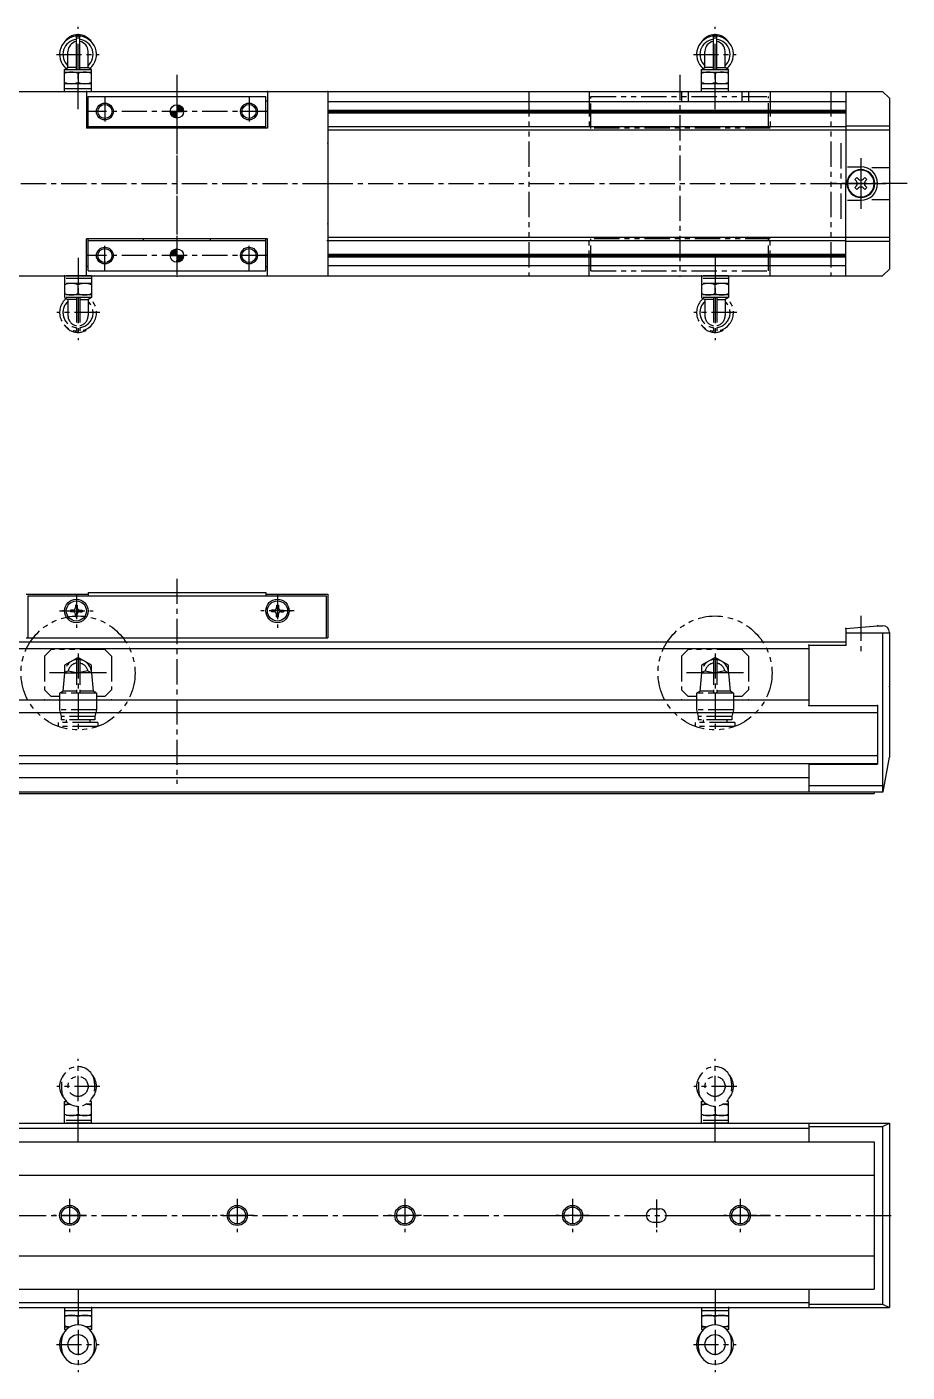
# Model space of a CAD drawing. Extents: x -774 to -140, y 103 to 509.
# Drawn here: x -402.3 to -139.7, y 107.2 to 508.5 of the extents above; entities that cross this region are included whole.
import ezdxf

# ---------------------------------------------------------------- set-up
doc = ezdxf.new("R2010")
doc.units = 0
for name, pattern in [('CENTER', [12, 7.5, -1.5, 1.5, -1.5]), ('CONTINOUS', [0]), ('PHANTOM', [15, 7.5, -1.5, 1.5, -1.5, 1.5, -1.5])]:
    doc.linetypes.add(name, pattern=pattern)
doc.layers.get('0').update_dxf_attribs({"linetype": 'CONTINUOUS'})
doc.layers.add('CENTER', color=1, linetype='CENTER')

# ---------------------------------------------------------------- blocks, each defined once
blk = doc.blocks.new('*U2')
at = {"color": 7, "linetype": 'CONTINUOUS'}
for p, q in [((-357.52, 485.29), (-357.52, 484.7)), ((-356.1, 484.7), (-357.52, 485.29)), ((-357.52, 484.7), (-357.52, 483.29)), ((-357.52, 483.29), (-355.52, 483.29)), ((-356.1, 484.7), (-355.52, 483.29))]:
    blk.add_line(p, q, dxfattribs=at)
for points in [[(-357.52, 485.29), (-357.52, 484.7), (-356.1, 484.7)], [(-357.52, 484.7), (-357.52, 483.29), (-355.52, 483.29)], [(-357.52, 483.29), (-357.52, 483.29), (-355.52, 483.29)]]:
    blk.add_solid(points, dxfattribs=at)
at = {"color": 7, "linetype": 'CONTINUOUS', "extrusion": (0, 0, -1)}
blk.add_solid([(357.52, 484.7), (356.1, 484.7), (355.52, 483.29)], dxfattribs=at)
blk = doc.blocks.new('*U3')
at = {"color": 7, "linetype": 'CONTINUOUS'}
for p, q in [((-359.52, 483.29), (-357.52, 483.29)), ((-359.52, 483.29), (-358.93, 481.87)), ((-357.52, 481.29), (-358.93, 481.87)), ((-357.52, 483.29), (-357.52, 481.87)), ((-357.52, 481.87), (-357.52, 481.29))]:
    blk.add_line(p, q, dxfattribs=at)
for points in [[(-359.52, 483.29), (-359.52, 483.29), (-357.52, 483.29)], [(-359.52, 483.29), (-358.93, 481.87), (-357.52, 481.87)]]:
    blk.add_solid(points, dxfattribs=at)
at = {"color": 7, "linetype": 'CONTINUOUS', "extrusion": (0, 0, -1)}
for points in [[(359.52, 483.29), (357.52, 483.29), (357.52, 481.87)], [(358.93, 481.87), (357.52, 481.87), (357.52, 481.29)]]:
    blk.add_solid(points, dxfattribs=at)
blk = doc.blocks.new('*U4')
at = {"color": 7, "linetype": 'CONTINUOUS'}
for p, q in [((-357.52, 440.29), (-355.52, 440.29)), ((-357.52, 440.29), (-357.52, 438.87)), ((-356.1, 438.87), (-357.52, 438.29)), ((-357.52, 438.29), (-357.52, 438.87)), ((-355.52, 440.29), (-356.1, 438.87))]:
    blk.add_line(p, q, dxfattribs=at)
for points in [[(-357.52, 440.29), (-357.52, 440.29), (-355.52, 440.29)], [(-357.52, 440.29), (-357.52, 438.87), (-356.1, 438.87)]]:
    blk.add_solid(points, dxfattribs=at)
at = {"color": 7, "linetype": 'CONTINUOUS', "extrusion": (0, 0, -1)}
for points in [[(357.52, 440.29), (355.52, 440.29), (356.1, 438.87)], [(357.52, 438.87), (356.1, 438.87), (357.52, 438.29)]]:
    blk.add_solid(points, dxfattribs=at)
blk = doc.blocks.new('*U5')
at = {"color": 7, "linetype": 'CONTINUOUS'}
for p, q in [((-358.93, 441.7), (-359.52, 440.29)), ((-357.52, 442.29), (-358.93, 441.7)), ((-357.52, 441.7), (-357.52, 442.29)), ((-357.52, 441.7), (-357.52, 440.29)), ((-359.52, 440.29), (-357.52, 440.29))]:
    blk.add_line(p, q, dxfattribs=at)
for points in [[(-358.93, 441.7), (-359.52, 440.29), (-357.52, 440.29)], [(-357.52, 442.29), (-358.93, 441.7), (-357.52, 441.7)], [(-359.52, 440.29), (-359.52, 440.29), (-357.52, 440.29)]]:
    blk.add_solid(points, dxfattribs=at)
at = {"color": 7, "linetype": 'CONTINUOUS', "extrusion": (0, 0, -1)}
blk.add_solid([(358.93, 441.7), (357.52, 441.7), (357.52, 440.29)], dxfattribs=at)

msp = doc.modelspace()

# ---------------------------------------------------------------- linework, layer by layer
at = {"color": 7, "linetype": 'CONTINOUS'}
for p, q in [((-387.52, 495.79), (-387.52, 505.76)), ((-386.52, 495.79), (-386.52, 505.76)), ((-197.52, 495.79), (-197.52, 505.76)), ((-196.52, 495.79), (-196.52, 505.76)), ((-390.02, 496.36), (-390.02, 501.19)), ((-384.02, 496.36), (-384.02, 501.19)), ((-200.02, 496.36), (-200.02, 501.19)), ((-194.02, 496.36), (-194.02, 501.19)), ((-391.02, 495.79), (-390.02, 496.36)), ((-391.02, 495.79), (-383.02, 495.79)), ((-391.02, 489.29), (-391.02, 495.79)), ((-391.02, 494.99), (-383.02, 494.99)), ((-387.52, 496.36), (-390.02, 496.36)), ((-387.02, 494.63), (-387.02, 491.94)), ((-386.52, 496.36), (-384.02, 496.36)), ((-383.02, 495.79), (-384.02, 496.36)), ((-383.02, 489.29), (-383.02, 495.79)), ((-201.02, 495.79), (-200.02, 496.36)), ((-201.02, 495.79), (-193.02, 495.79)), ((-201.02, 489.29), (-201.02, 495.79)), ((-201.02, 494.99), (-193.02, 494.99)), ((-197.52, 496.36), (-200.02, 496.36)), ((-197.02, 494.63), (-197.02, 491.94)), ((-196.52, 496.36), (-194.02, 496.36)), ((-193.02, 495.79), (-194.02, 496.36)), ((-193.02, 489.29), (-193.02, 495.79)), ((-391.02, 491.59), (-383.02, 491.59)), ((-391.02, 490.09), (-383.02, 490.09)), ((-201.02, 491.59), (-193.02, 491.59)), ((-201.02, 490.09), (-193.02, 490.09)), ((-581.02, 489.29), (-158.02, 489.29)), ((-402.52, 489.29), (-384.52, 489.29)), ((-391.02, 489.29), (-383.02, 489.29)), ((-384.52, 489.29), (-384.52, 478.29)), ((-384.02, 486.49), (-384.48, 486.49)), ((-384.02, 487.79), (-331.02, 487.79)), ((-384.02, 478.18), (-384.02, 487.79)), ((-331.02, 478.3), (-331.02, 487.79)), ((-331.02, 486.49), (-330.47, 486.49)), ((-330.52, 489.29), (-330.52, 478.29)), ((-330.52, 489.29), (-312.52, 489.29)), ((-312.52, 489.29), (-312.52, 434.29)), ((-312.52, 486.29), (-158.02, 486.29)), ((-207.02, 489.29), (-207.02, 486.29)), ((-205.02, 489.29), (-205.02, 486.29)), ((-201.02, 489.29), (-193.02, 489.29)), ((-189.02, 489.29), (-189.02, 486.29)), ((-187.02, 489.29), (-187.02, 486.29)), ((-158.02, 489.29), (-158.02, 461.79)), ((-158.02, 489.29), (-147.02, 489.29)), ((-145.02, 487.29), (-147.02, 489.29)), ((-145.02, 487.29), (-145.02, 436.29)), ((-312.52, 483.69), (-158.02, 483.69)), ((-312.52, 483.29), (-158.02, 483.29)), ((-312.52, 482.88), (-158.02, 482.88)), ((-330.52, 478.29), (-384.52, 478.29)), ((-384.02, 478.79), (-331.02, 478.79)), ((-367.52, 478.3), (-367.52, 478.79)), ((-347.52, 478.18), (-347.52, 478.79)), ((-312.52, 478.79), (-158.02, 478.79)), ((-312.52, 477.79), (-158.02, 477.79)), ((-158.02, 478.99), (-145.02, 478.99)), ((-158.02, 477.79), (-145.02, 477.79)), ((-157.51, 466.79), (-153.52, 466.79)), ((-150.2, 466.59), (-145.02, 466.59)), ((-158.02, 434.29), (-158.02, 461.79)), ((-154.68, 463.6), (-155.33, 462.95)), ((-155.33, 462.95), (-154.83, 462.45)), ((-154.18, 463.1), (-154.68, 463.6)), ((-152.36, 463.6), (-152.85, 463.1)), ((-151.71, 462.95), (-152.36, 463.6)), ((-152.2, 462.45), (-151.71, 462.95)), ((-154.83, 461.12), (-155.33, 460.63)), ((-155.33, 460.63), (-154.68, 459.98)), ((-154.68, 459.98), (-154.18, 460.47)), ((-152.85, 460.47), (-152.36, 459.98)), ((-152.36, 459.98), (-151.71, 460.63)), ((-151.71, 460.63), (-152.2, 461.12)), ((-157.51, 456.79), (-153.52, 456.79)), ((-150.2, 456.98), (-145.02, 456.98)), ((-312.52, 445.79), (-158.02, 445.79)), ((-158.02, 445.79), (-145.02, 445.79)), ((-384.52, 434.29), (-384.52, 445.29)), ((-330.52, 445.29), (-384.52, 445.29)), ((-384.02, 435.79), (-384.02, 445.29)), ((-384.02, 444.79), (-331.02, 444.79)), ((-367.52, 444.79), (-367.52, 445.29)), ((-347.52, 444.79), (-347.52, 445.29)), ((-331.02, 435.79), (-331.02, 445.29)), ((-330.52, 434.29), (-330.52, 445.29)), ((-312.81, 444.79), (-158.02, 444.79)), ((-158.02, 444.59), (-145.02, 444.59)), ((-312.52, 440.69), (-158.02, 440.69)), ((-312.52, 440.29), (-158.02, 440.29)), ((-312.52, 439.88), (-158.02, 439.88)), ((-581.02, 434.29), (-158.02, 434.29)), ((-402.52, 434.29), (-384.52, 434.29)), ((-384.02, 437.09), (-384.48, 437.09)), ((-384.02, 435.79), (-331.02, 435.79)), ((-331.02, 437.09), (-330.47, 437.09)), ((-330.52, 434.29), (-312.52, 434.29)), ((-312.52, 437.29), (-158.02, 437.29)), ((-158.02, 434.29), (-147.02, 434.29)), ((-145.02, 436.29), (-147.02, 434.29)), ((-402.52, 339.29), (-384.02, 339.29)), ((-402.02, 338.79), (-402.02, 326.29)), ((-402.02, 338.79), (-313.02, 338.79)), ((-384.02, 339.79), (-331.02, 339.79)), ((-384.02, 339.79), (-384.02, 338.79)), ((-331.02, 339.79), (-331.02, 338.79)), ((-331.02, 339.29), (-312.52, 339.29)), ((-313.02, 338.79), (-313.02, 326.29)), ((-312.52, 339.29), (-312.52, 326.29)), ((-388.52, 334.54), (-389.27, 334.54)), ((-389.27, 334.54), (-389.27, 334.04)), ((-388.52, 334.04), (-389.27, 334.04)), ((-387.77, 336.04), (-387.77, 335.28)), ((-387.27, 336.04), (-387.77, 336.04)), ((-387.77, 332.54), (-387.77, 333.29)), ((-387.27, 336.04), (-387.27, 335.28)), ((-387.27, 332.54), (-387.27, 333.29)), ((-386.52, 334.54), (-385.77, 334.54)), ((-386.52, 334.04), (-385.77, 334.04)), ((-385.77, 334.54), (-385.77, 334.04)), ((-328.52, 334.54), (-329.27, 334.54)), ((-329.27, 334.54), (-329.27, 334.04)), ((-328.52, 334.04), (-329.27, 334.04)), ((-327.77, 336.04), (-327.27, 336.04)), ((-327.77, 336.04), (-327.77, 335.28)), ((-327.77, 332.54), (-327.77, 333.29)), ((-327.27, 336.04), (-327.27, 335.28)), ((-327.27, 332.54), (-327.27, 333.29)), ((-326.52, 334.54), (-325.77, 334.54)), ((-326.52, 334.04), (-325.77, 334.04)), ((-325.77, 334.54), (-325.77, 334.04)), ((-387.27, 332.54), (-387.77, 332.54)), ((-327.77, 332.54), (-327.27, 332.54)), ((-158.02, 329.06), (-148.52, 329.89)), ((-148.52, 329.89), (-147.02, 329.89)), ((-575.02, 325.09), (-158.02, 325.09)), ((-402.52, 326.29), (-312.52, 326.29)), ((-158.02, 329.01), (-158.02, 324.09)), ((-158.02, 327.79), (-145.02, 327.79)), ((-147.02, 327.79), (-147.02, 280.29)), ((-145.02, 327.89), (-145.02, 290.63)), ((-575.02, 323.09), (-169.02, 323.09)), ((-169.02, 324.09), (-158.02, 324.09)), ((-169.02, 324.09), (-169.02, 306.09)), ((-575.02, 307.79), (-169.02, 307.79)), ((-169.02, 306.09), (-148.52, 306.09)), ((-148.52, 306.09), (-148.52, 291.29)), ((-595.02, 303.96), (-148.52, 303.96)), ((-595.02, 291.12), (-148.52, 291.12)), ((-148.52, 291.29), (-148.52, 288.59)), ((-146.84, 280.29), (-145.02, 290.63)), ((-595.02, 288.79), (-148.52, 288.79)), ((-169.02, 288.59), (-169.02, 280.29)), ((-169.02, 288.59), (-148.52, 288.59)), ((-575.02, 284.62), (-169.02, 284.62)), ((-169.02, 282.18), (-147.02, 282.18)), ((-575.02, 280.29), (-169.02, 280.29)), ((-463.52, 279.79), (-277.93, 279.79)), ((-302.05, 279.79), (-149.52, 279.79)), ((-169.02, 280.29), (-146.84, 280.29)), ((-149.52, 280.29), (-149.52, 279.79)), ((-149.52, 280.29), (-147.84, 280.29)), ((-601.02, 181.46), (-145.02, 181.46)), ((-169.02, 181.46), (-169.02, 175.96)), ((-147.02, 180.46), (-145.02, 181.46)), ((-145.02, 181.46), (-145.02, 126.46)), ((-576.02, 179.96), (-169.02, 179.96)), ((-169.02, 180.46), (-147.02, 180.46)), ((-147.02, 180.46), (-147.02, 127.46)), ((-591.02, 175.96), (-149.52, 175.96)), ((-149.52, 175.96), (-149.52, 131.96)), ((-591.02, 165.96), (-149.52, 165.96)), ((-591.02, 141.96), (-149.52, 141.96)), ((-591.02, 131.96), (-149.52, 131.96)), ((-169.02, 131.96), (-169.02, 126.46)), ((-601.02, 126.46), (-145.02, 126.46)), ((-576.02, 127.96), (-169.02, 127.96)), ((-391.02, 126.46), (-383.02, 126.46)), ((-391.02, 126.46), (-391.02, 119.96)), ((-391.02, 125.66), (-383.02, 125.66)), ((-383.02, 126.46), (-383.02, 119.96)), ((-201.02, 126.46), (-193.02, 126.46)), ((-201.02, 126.46), (-201.02, 119.96)), ((-201.02, 125.66), (-193.02, 125.66)), ((-193.02, 126.46), (-193.02, 119.96)), ((-169.02, 127.46), (-147.02, 127.46)), ((-147.02, 127.46), (-145.02, 126.46)), ((-391.02, 124.16), (-383.02, 124.16)), ((-391.02, 120.76), (-389.37, 120.76)), ((-387.02, 121.36), (-387.02, 123.8)), ((-383.02, 120.76), (-384.67, 120.76)), ((-201.02, 124.16), (-193.02, 124.16)), ((-201.02, 120.76), (-199.37, 120.76)), ((-197.02, 121.36), (-197.02, 123.8)), ((-193.02, 120.76), (-194.67, 120.76)), ((-391.92, 114.46), (-391.92, 116.46)), ((-391.02, 119.96), (-390.45, 119.96)), ((-391.02, 119.96), (-390.65, 119.75)), ((-383.02, 119.96), (-383.59, 119.96)), ((-383.02, 119.96), (-383.39, 119.75)), ((-382.12, 114.46), (-382.12, 116.46)), ((-201.92, 114.46), (-201.92, 116.46)), ((-201.02, 119.96), (-200.45, 119.96)), ((-201.02, 119.96), (-200.65, 119.75)), ((-193.02, 119.96), (-193.59, 119.96)), ((-193.02, 119.96), (-193.39, 119.75)), ((-192.12, 114.46), (-192.12, 116.46))]:
    msp.add_line(p, q, dxfattribs=at)
at = {"color": 3, "linetype": 'PHANTOM'}
for p, q in [((-252.52, 489.29), (-252.52, 434.29)), ((-234.52, 489.29), (-234.52, 478.29)), ((-234.02, 487.79), (-181.02, 487.79)), ((-234.02, 478.18), (-234.02, 487.79)), ((-181.02, 478.3), (-181.02, 487.79)), ((-180.52, 489.29), (-180.52, 478.29)), ((-162.52, 489.29), (-162.52, 434.29)), ((-180.52, 478.29), (-234.52, 478.29)), ((-234.02, 478.79), (-181.02, 478.79)), ((-159.52, 473.79), (-159.52, 449.79)), ((-234.52, 434.29), (-234.52, 445.29)), ((-180.52, 445.29), (-234.52, 445.29)), ((-234.02, 435.79), (-234.02, 445.29)), ((-234.02, 444.79), (-181.02, 444.79)), ((-181.02, 435.79), (-181.02, 445.29)), ((-180.52, 434.29), (-180.52, 445.29)), ((-383.02, 434.29), (-391.02, 434.29)), ((-391.02, 434.29), (-391.02, 427.79)), ((-383.02, 433.49), (-391.02, 433.49)), ((-383.02, 434.29), (-383.02, 427.79)), ((-234.02, 435.79), (-181.02, 435.79)), ((-193.02, 434.29), (-201.02, 434.29)), ((-201.02, 434.29), (-201.02, 427.79)), ((-193.02, 433.49), (-201.02, 433.49)), ((-193.02, 434.29), (-193.02, 427.79)), ((-383.02, 431.99), (-391.02, 431.99)), ((-387.02, 428.94), (-387.02, 431.63)), ((-193.02, 431.99), (-201.02, 431.99)), ((-197.02, 428.94), (-197.02, 431.63)), ((-383.02, 428.59), (-391.02, 428.59)), ((-391.02, 427.79), (-390.02, 427.21)), ((-383.02, 427.79), (-391.02, 427.79)), ((-387.52, 427.21), (-390.02, 427.21)), ((-390.02, 427.21), (-390.02, 422.38)), ((-387.52, 427.79), (-387.52, 417.81)), ((-386.52, 427.79), (-386.52, 417.81)), ((-386.52, 427.21), (-384.02, 427.21)), ((-383.02, 427.79), (-384.02, 427.21)), ((-384.02, 427.21), (-384.02, 422.38)), ((-193.02, 428.59), (-201.02, 428.59)), ((-201.02, 427.79), (-200.02, 427.21)), ((-193.02, 427.79), (-201.02, 427.79)), ((-197.52, 427.21), (-200.02, 427.21)), ((-200.02, 427.21), (-200.02, 422.38)), ((-197.52, 427.79), (-197.52, 417.81)), ((-196.52, 427.79), (-196.52, 417.81)), ((-196.52, 427.21), (-194.02, 427.21)), ((-193.02, 427.79), (-194.02, 427.21)), ((-194.02, 427.21), (-194.02, 422.38)), ((-395.02, 322.79), (-397.02, 320.79)), ((-379.02, 322.79), (-395.02, 322.79)), ((-377.02, 320.79), (-379.02, 322.79)), ((-205.02, 322.79), (-207.02, 320.79)), ((-189.02, 322.79), (-205.02, 322.79)), ((-187.02, 320.79), (-189.02, 322.79)), ((-397.02, 320.79), (-397.02, 310.79)), ((-387.02, 320.41), (-391.02, 318.1)), ((-391.02, 318.1), (-391.02, 315.79)), ((-387.52, 319.76), (-387.52, 309.79)), ((-383.02, 318.1), (-387.02, 320.41)), ((-386.52, 319.76), (-386.52, 309.79)), ((-383.02, 315.79), (-383.02, 318.1)), ((-377.02, 320.79), (-377.02, 310.79)), ((-207.02, 320.79), (-207.02, 310.79)), ((-197.02, 320.41), (-201.02, 318.1)), ((-201.02, 318.1), (-201.02, 315.79)), ((-197.52, 319.76), (-197.52, 309.79)), ((-193.02, 318.1), (-197.02, 320.41)), ((-196.52, 319.76), (-196.52, 309.79)), ((-193.02, 315.79), (-193.02, 318.1)), ((-187.02, 320.79), (-187.02, 310.79)), ((-391.02, 315.79), (-391.52, 310.36)), ((-389.96, 316.4), (-391.02, 315.79)), ((-391.02, 315.79), (-387.52, 315.79)), ((-389.96, 316.4), (-387.52, 315.89)), ((-384.08, 316.4), (-386.52, 315.89)), ((-384.08, 316.4), (-383.02, 315.79)), ((-383.02, 315.79), (-382.52, 310.36)), ((-201.02, 315.79), (-201.52, 310.36)), ((-199.96, 316.4), (-201.02, 315.79)), ((-201.02, 315.79), (-197.52, 315.79)), ((-199.96, 316.4), (-197.52, 315.89)), ((-194.08, 316.4), (-196.52, 315.89)), ((-194.08, 316.4), (-193.02, 315.79)), ((-193.02, 315.79), (-192.52, 310.36)), ((-395.02, 308.79), (-397.02, 310.79)), ((-392.52, 309.79), (-391.52, 310.36)), ((-381.52, 309.79), (-392.52, 309.79)), ((-392.52, 309.79), (-392.52, 304.79)), ((-387.52, 310.36), (-391.52, 310.36)), ((-382.52, 310.36), (-386.52, 310.36)), ((-381.52, 309.79), (-382.52, 310.36)), ((-381.52, 309.79), (-381.52, 304.79)), ((-379.02, 308.79), (-377.02, 310.79)), ((-205.02, 308.79), (-207.02, 310.79)), ((-202.52, 309.79), (-201.52, 310.36)), ((-191.52, 309.79), (-202.52, 309.79)), ((-202.52, 309.79), (-202.52, 304.79)), ((-197.52, 310.36), (-201.52, 310.36)), ((-192.52, 310.36), (-196.52, 310.36)), ((-191.52, 309.79), (-192.52, 310.36)), ((-191.52, 309.79), (-191.52, 304.79)), ((-189.02, 308.79), (-187.02, 310.79)), ((-392.52, 308.79), (-395.02, 308.79)), ((-379.02, 308.79), (-381.52, 308.79)), ((-202.52, 308.79), (-205.02, 308.79)), ((-189.02, 308.79), (-191.52, 308.79)), ((-381.12, 300.99), (-392.92, 300.99)), ((-392.92, 300.99), (-392.92, 299.79)), ((-381.52, 304.79), (-392.52, 304.79)), ((-392.52, 304.79), (-392.02, 302.79)), ((-392.02, 302.79), (-392.02, 301.79)), ((-382.02, 302.79), (-392.02, 302.79)), ((-382.02, 301.79), (-392.02, 301.79)), ((-390.52, 301.79), (-390.52, 300.99)), ((-383.52, 301.79), (-383.52, 300.99)), ((-381.52, 304.79), (-382.02, 302.79)), ((-382.02, 302.79), (-382.02, 301.79)), ((-381.12, 300.99), (-381.12, 299.79)), ((-191.12, 300.99), (-202.92, 300.99)), ((-202.92, 300.99), (-202.92, 299.79)), ((-191.52, 304.79), (-202.52, 304.79)), ((-202.52, 304.79), (-202.02, 302.79)), ((-202.02, 302.79), (-202.02, 301.79)), ((-192.02, 302.79), (-202.02, 302.79)), ((-192.02, 301.79), (-202.02, 301.79)), ((-200.52, 301.79), (-200.52, 300.99)), ((-193.52, 301.79), (-193.52, 300.99)), ((-191.52, 304.79), (-192.02, 302.79)), ((-192.02, 302.79), (-192.02, 301.79)), ((-191.12, 300.99), (-191.12, 299.79)), ((-381.12, 299.79), (-392.92, 299.79)), ((-191.12, 299.79), (-202.92, 299.79)), ((-391.92, 193.46), (-391.92, 191.46)), ((-382.12, 193.46), (-382.12, 191.46)), ((-201.92, 193.46), (-201.92, 191.46)), ((-192.12, 193.46), (-192.12, 191.46)), ((-391.02, 187.96), (-390.65, 188.17)), ((-391.02, 181.46), (-391.02, 187.96)), ((-391.02, 187.96), (-390.45, 187.96)), ((-391.02, 187.16), (-389.37, 187.16)), ((-387.02, 186.56), (-387.02, 184.12)), ((-383.02, 187.16), (-384.67, 187.16)), ((-383.02, 187.96), (-383.59, 187.96)), ((-383.02, 187.96), (-383.39, 188.17)), ((-383.02, 181.46), (-383.02, 187.96)), ((-201.02, 187.96), (-200.65, 188.17)), ((-201.02, 181.46), (-201.02, 187.96)), ((-201.02, 187.96), (-200.45, 187.96)), ((-201.02, 187.16), (-199.37, 187.16)), ((-197.02, 186.56), (-197.02, 184.12)), ((-193.02, 187.16), (-194.67, 187.16)), ((-193.02, 187.96), (-193.59, 187.96)), ((-193.02, 187.96), (-193.39, 188.17)), ((-193.02, 181.46), (-193.02, 187.96)), ((-383.02, 183.76), (-391.02, 183.76)), ((-383.02, 182.26), (-391.02, 182.26)), ((-383.02, 181.46), (-391.02, 181.46)), ((-193.02, 183.76), (-201.02, 183.76)), ((-193.02, 182.26), (-201.02, 182.26)), ((-193.02, 181.46), (-201.02, 181.46))]:
    msp.add_line(p, q, dxfattribs=at)
at = {"color": 7, "linetype": 'CENTER'}
for p, q in [((-214.52, 158.71), (-214.52, 148.96)), ((-214.52, 157.83), (-214.52, 150.27))]:
    msp.add_line(p, q, dxfattribs=at)
at = {"color": 7, "linetype": 'CONTINUOUS'}
for p, q in [((-215.52, 155.96), (-213.52, 155.96)), ((-215.52, 151.96), (-213.52, 151.96))]:
    msp.add_line(p, q, dxfattribs=at)
at = {"color": 7, "linetype": 'CONTINOUS'}
for centre, radius in [((-379.02, 483.29), 2.5), ((-336.02, 483.29), 2.5), ((-379.02, 483.29), 2.1), ((-357.52, 483.29), 2), ((-336.02, 483.29), 2.1), ((-379.02, 440.29), 2.5), ((-379.02, 440.29), 2.1), ((-357.52, 440.29), 2), ((-336.02, 440.29), 2.5), ((-336.02, 440.29), 2.1), ((-387.52, 334.29), 3.5), ((-387.52, 334.29), 3), ((-327.52, 334.29), 3.5), ((-327.52, 334.29), 3), ((-389.52, 153.96), 3), ((-339.52, 153.96), 3), ((-289.52, 153.96), 3), ((-239.52, 153.96), 3), ((-189.52, 153.96), 3), ((-389.52, 153.96), 2.5), ((-339.52, 153.96), 2.5), ((-289.52, 153.96), 2.5), ((-239.52, 153.96), 2.5), ((-189.52, 153.96), 2.5), ((-387.02, 115.46), 3), ((-197.02, 115.46), 3)]:
    msp.add_circle(centre, radius, dxfattribs=at)
at = {"color": 3, "linetype": 'PHANTOM'}
for centre, radius in [((-387.02, 315.79), 17), ((-197.02, 315.79), 17), ((-387.02, 192.46), 3), ((-197.02, 192.46), 3)]:
    msp.add_circle(centre, radius, dxfattribs=at)
at = {"color": 7, "linetype": 'CONTINOUS'}
for centre, radius, start, end in [((-387.02, 500.29), 5.5, 309.8225, 230.1775), ((-387.02, 501.29), 4.9, 32.3231, 147.6768), ((-197.02, 500.29), 5.5, 309.8225, 230.1775), ((-197.02, 501.29), 4.9, 32.3231, 147.6768), ((-387.02, 500.29), 4.5, 96.3794, 228.1897), ((-387.02, 501.19), 3, 99.5941, 180), ((-387.02, 500.29), 4.5, 311.8103, 83.6206), ((-387.02, 501.19), 3, 0, 80.4059), ((-197.02, 500.29), 4.5, 96.3794, 228.1897), ((-197.02, 501.19), 3, 99.5941, 180), ((-197.02, 500.29), 4.5, 311.8103, 83.6206), ((-197.02, 501.19), 3, 0, 80.4059), ((-389.02, 489.21), 5.78, 69.7438, 110.2561), ((-385.02, 489.21), 5.78, 69.7439, 110.2561), ((-199.02, 489.21), 5.78, 69.7438, 110.2561), ((-195.02, 489.21), 5.78, 69.7439, 110.2561), ((-389.02, 497.36), 5.78, 249.7439, 290.2561), ((-385.02, 497.36), 5.78, 249.7439, 290.2561), ((-199.02, 497.36), 5.78, 249.7439, 290.2561), ((-195.02, 497.36), 5.78, 249.7439, 290.2561), ((-153.52, 461.79), 4.15, 0, 359.9997), ((-153.52, 461.79), 4, 0, 359.9997), ((-153.52, 461.79), 5, 270, 90), ((-155.5, 461.79), 0.94, 315, 45), ((-153.52, 463.77), 0.94, 225.0001, 315), ((-151.54, 461.79), 0.94, 135.0001, 225.0001), ((-153.52, 459.81), 0.94, 45, 135.0001), ((-388.52, 335.28), 0.748, 270, 0), ((-388.52, 333.29), 0.748, 360, 90), ((-386.52, 335.28), 0.748, 180, 270), ((-386.52, 333.29), 0.748, 89.9999, 180), ((-328.52, 335.28), 0.748, 270, 0), ((-328.52, 333.29), 0.748, 0, 90.0001), ((-326.52, 335.28), 0.748, 180, 270), ((-326.52, 333.29), 0.748, 90, 180), ((-147.02, 327.89), 2, 0, 90), ((-387.02, 116.46), 4.9, 0, 180), ((-389.02, 118.39), 5.78, 69.7439, 110.2561), ((-389.02, 126.54), 5.78, 249.7439, 266.706), ((-385.02, 118.39), 5.78, 69.7439, 110.2561), ((-385.02, 126.54), 5.78, 273.2941, 290.2561), ((-197.02, 116.46), 4.9, 0, 180), ((-199.02, 118.39), 5.78, 69.7439, 110.2561), ((-199.02, 126.54), 5.78, 249.7439, 266.706), ((-195.02, 118.39), 5.78, 69.7439, 110.2561), ((-195.02, 126.54), 5.78, 273.2941, 290.2561), ((-387.02, 115.46), 5.5, 138.8389, 221.1611), ((-387.02, 115.46), 5.5, 318.839, 41.1612), ((-197.02, 115.46), 5.5, 138.8389, 221.1611), ((-197.02, 115.46), 5.5, 318.839, 41.1612), ((-387.02, 114.46), 4.9, 180, 0), ((-197.02, 114.46), 4.9, 180, 0)]:
    msp.add_arc(centre, radius, start, end, dxfattribs=at)
at = {"color": 3, "linetype": 'PHANTOM'}
for centre, radius, start, end in [((-389.02, 426.21), 5.78, 69.7439, 110.2561), ((-385.02, 426.21), 5.78, 69.7439, 110.2561), ((-199.02, 426.21), 5.78, 69.7439, 110.2561), ((-195.02, 426.21), 5.78, 69.7439, 110.2561), ((-387.02, 423.29), 5.5, 129.8225, 50.1775), ((-387.02, 423.29), 4.5, 131.8103, 263.6206), ((-389.02, 434.36), 5.78, 249.7439, 290.2561), ((-385.02, 434.36), 5.78, 249.7438, 290.2561), ((-387.02, 423.29), 4.5, 276.3794, 48.1897), ((-197.02, 423.29), 5.5, 129.8225, 50.1775), ((-197.02, 423.29), 4.5, 131.8103, 263.6206), ((-199.02, 434.36), 5.78, 249.7439, 290.2561), ((-195.02, 434.36), 5.78, 249.7438, 290.2561), ((-197.02, 423.29), 4.5, 276.3794, 48.1897), ((-387.02, 422.38), 3, 180, 260.4059), ((-387.02, 422.38), 3, 279.5941, 0), ((-197.02, 422.38), 3, 180, 260.4059), ((-197.02, 422.38), 3, 279.5941, 0), ((-387.02, 422.29), 4.9, 212.3231, 327.6768), ((-197.02, 422.29), 4.9, 212.3231, 327.6768), ((-387.02, 315.79), 4, 0.0002, 180.0001), ((-387.02, 315.79), 3, 99.594, 168.1896), ((-387.02, 315.79), 3, 11.8104, 80.406), ((-197.02, 315.79), 4, 0.0002, 180.0001), ((-197.02, 315.79), 3, 99.594, 168.1896), ((-197.02, 315.79), 3, 11.8104, 80.406), ((-387.02, 193.46), 4.9, 0, 180), ((-197.02, 193.46), 4.9, 0, 180), ((-387.02, 192.46), 5.5, 138.839, 221.1612), ((-387.02, 192.46), 5.5, 318.8389, 41.1611), ((-197.02, 192.46), 5.5, 138.839, 221.1612), ((-197.02, 192.46), 5.5, 318.8389, 41.1611), ((-387.02, 191.46), 4.9, 180.0001, 0), ((-197.02, 191.46), 4.9, 180.0001, 0), ((-389.02, 181.39), 5.78, 93.2941, 110.2561), ((-385.02, 181.39), 5.78, 69.7439, 86.706), ((-199.02, 181.39), 5.78, 93.2941, 110.2561), ((-195.02, 181.39), 5.78, 69.7439, 86.706), ((-389.02, 189.54), 5.78, 249.7439, 290.2561), ((-385.02, 189.54), 5.78, 249.7439, 290.2561), ((-199.02, 189.54), 5.78, 249.7439, 290.2561), ((-195.02, 189.54), 5.78, 249.7439, 290.2561)]:
    msp.add_arc(centre, radius, start, end, dxfattribs=at)
at = {"color": 7, "linetype": 'CONTINUOUS'}
for centre, start, end in [((-215.52, 153.96), 90, 270), ((-213.52, 153.96), 270, 90)]:
    msp.add_arc(centre, 2, start, end, dxfattribs=at)
at = {"color": 7, "linetype": 'CONTINOUS'}
for p in [(-387.02, 489.29), (-387.02, 489.29), (-384.52, 489.29), (-383.02, 489.29), (-330.52, 489.29), (-312.52, 489.29), (-197.02, 489.29), (-197.02, 489.29), (-193.02, 489.29), (-312.52, 473.79), (-357.52, 461.79), (-158.02, 461.79), (-153.52, 461.79), (-153.52, 461.79), (-153.52, 461.79), (-145.02, 461.79), (-145.02, 461.79), (-312.52, 449.79), (-391.02, 434.29), (-387.02, 434.29), (-387.02, 434.29), (-387.02, 434.29), (-384.52, 434.29), (-330.52, 434.29), (-312.52, 434.29), (-201.02, 434.29), (-197.02, 434.29), (-197.02, 434.29), (-197.02, 434.29), (-158.02, 434.29), (-391.52, 334.29), (-387.52, 334.29), (-387.52, 334.29), (-327.52, 334.29), (-327.52, 334.29), (-323.52, 334.29), (-158.02, 329.06), (-148.52, 329.89), (-158.02, 329.01), (-169.02, 324.09), (-158.02, 324.09), (-387.02, 315.79), (-387.02, 315.79), (-197.02, 315.79), (-197.02, 315.79), (-145.02, 311.79), (-145.02, 311.79), (-397.02, 307.79), (-377.02, 307.79), (-207.02, 307.79), (-187.02, 307.79), (-169.02, 306.09), (-148.52, 306.09), (-387.02, 299.79), (-197.02, 299.79), (-148.52, 291.29), (-391.02, 181.46), (-387.02, 181.46), (-387.02, 181.46), (-201.02, 181.46), (-197.02, 181.46), (-197.02, 181.46), (-387.02, 126.46), (-387.02, 126.46), (-387.02, 126.46), (-383.02, 126.46), (-197.02, 126.46), (-197.02, 126.46), (-197.02, 126.46), (-193.02, 126.46)]:
    msp.add_point(p, dxfattribs=at)
at = {"layer": 'CENTER', "color": 1, "linetype": 'CENTER'}
for p, q in [((-387.02, 483.93), (-387.02, 508.51)), ((-197.02, 483.93), (-197.02, 508.51)), ((-393.47, 500.29), (-380.69, 500.29)), ((-203.47, 500.29), (-190.69, 500.29)), ((-357.52, 494.17), (-357.52, 433.95)), ((-207.52, 494.17), (-207.52, 433.95)), ((-357.52, 490.09), (-357.52, 434.45)), ((-379.02, 487.83), (-379.02, 478.75)), ((-336.02, 487.83), (-336.02, 478.75)), ((-330.48, 483.29), (-384.56, 483.29)), ((-153.52, 469.33), (-153.52, 454.25)), ((-153.52, 469.33), (-153.52, 454.25)), ((-153.52, 467.79), (-153.52, 455.79)), ((-153.52, 466.79), (-153.52, 456.79)), ((-656.04, 461.79), (-312.52, 461.79)), ((-312.52, 461.79), (-145.75, 461.79)), ((-139.73, 461.79), (-162.86, 461.79)), ((-161.06, 461.79), (-145.98, 461.79)), ((-161.06, 461.79), (-145.98, 461.79)), ((-159.52, 461.79), (-147.52, 461.79)), ((-379.02, 435.75), (-379.02, 444.83)), ((-336.02, 435.75), (-336.02, 444.83)), ((-387.02, 439.65), (-387.02, 415.06)), ((-330.48, 440.29), (-384.56, 440.29)), ((-197.02, 439.65), (-197.02, 415.06)), ((-380.56, 423.29), (-393.35, 423.29)), ((-190.56, 423.29), (-203.35, 423.29)), ((-357.52, 343.89), (-357.52, 282.75)), ((-387.52, 339.29), (-387.52, 329.29)), ((-327.52, 339.29), (-327.52, 329.29)), ((-392.52, 334.29), (-382.52, 334.29)), ((-322.52, 334.29), (-332.52, 334.29)), ((-153.52, 332.83), (-153.52, 321.17)), ((-387.02, 321.61), (-387.02, 297.8)), ((-197.02, 321.61), (-197.02, 297.8)), ((-378.52, 315.79), (-395.52, 315.79)), ((-381.35, 315.79), (-392.11, 315.79)), ((-188.52, 315.79), (-205.52, 315.79)), ((-191.35, 315.79), (-202.11, 315.79)), ((-387.02, 176.1), (-387.02, 200.69)), ((-197.02, 176.1), (-197.02, 200.69)), ((-380.56, 192.46), (-393.35, 192.46)), ((-190.56, 192.46), (-203.35, 192.46)), ((-389.52, 158.96), (-389.52, 148.96)), ((-339.52, 158.96), (-339.52, 148.96)), ((-289.52, 158.96), (-289.52, 148.96)), ((-239.52, 158.96), (-239.52, 148.96)), ((-189.52, 158.96), (-189.52, 148.96)), ((-655.99, 153.96), (-143.13, 153.96)), ((-405.08, 153.96), (-396.2, 153.96)), ((-405.08, 153.96), (-396.2, 153.96)), ((-384.52, 153.96), (-394.52, 153.96)), ((-355.08, 153.96), (-346.2, 153.96)), ((-334.52, 153.96), (-344.52, 153.96)), ((-305.08, 153.96), (-296.2, 153.96)), ((-284.52, 153.96), (-294.52, 153.96)), ((-255.08, 153.96), (-246.2, 153.96)), ((-234.52, 153.96), (-244.52, 153.96)), ((-205.08, 153.96), (-196.2, 153.96)), ((-205.08, 153.96), (-196.2, 153.96)), ((-184.52, 153.96), (-194.52, 153.96)), ((-184.52, 153.96), (-194.52, 153.96)), ((-192.58, 153.96), (-183.7, 153.96)), ((-180.58, 153.96), (-183.7, 153.96)), ((-180.58, 153.96), (-183.7, 153.96)), ((-387.02, 131.82), (-387.02, 107.24)), ((-197.02, 131.82), (-197.02, 107.24)), ((-393.47, 115.46), (-380.69, 115.46)), ((-203.47, 115.46), (-190.69, 115.46))]:
    msp.add_line(p, q, dxfattribs=at)

# ---------------------------------------------------------------- block references
at = {"color": 7, "linetype": 'CONTINUOUS'}
for name in ['*U3', '*U2', '*U5', '*U4']:
    msp.add_blockref(name, (0, 0), dxfattribs=at)

doc.saveas('drawing.dxf')
